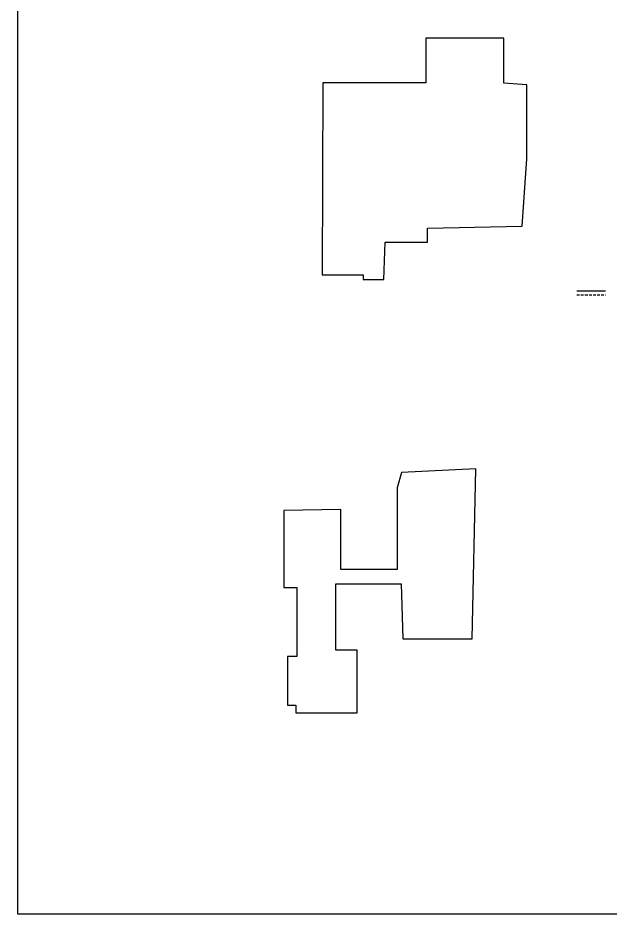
# Model space of a CAD drawing. Header units: inches. Extents: x 131 to 82119, y 71 to 16923.
# Drawn here: x 131.2 to 174.8, y 71.3 to 137.3 of the extents above; entities that cross this region are included whole.
import ezdxf

# ---------------------------------------------------------------- set-up
doc = ezdxf.new("R2010")
doc.units = ezdxf.units.IN
doc.header["$MEASUREMENT"] = 0
doc.linetypes.add('PISO', pattern=[0.3, 0.2, -0.1])
doc.layers.add('DUCTO-PARED O TECHO', color=7, linetype='Continuous', lineweight=25)
doc.layers.add('DUCTO-PISO', color=7, linetype='PISO', lineweight=25)

msp = doc.modelspace()

# ---------------------------------------------------------------- linework, layer by layer
msp.add_lwpolyline([(131.167, 184.019), (224.766, 184.019), (224.766, 71.283), (131.167, 71.283)], close=True)
at = {"layer": 'DUCTO-PARED O TECHO'}
msp.add_line((172.337, 117.199), (174.445, 117.199), dxfattribs=at)
for points in [[(153.567, 118.365), (156.595, 118.365), (156.595, 118.019), (158.11, 118.019), (158.23, 120.777), (161.339, 120.777), (161.339, 121.795), (168.306, 121.959), (168.656, 126.92), (168.656, 132.355), (166.958, 132.485), (166.958, 135.789), (161.22, 135.789), (161.22, 132.505), (153.621, 132.505)], [(150.753, 101.019), (150.753, 95.341), (151.714, 95.341), (151.714, 90.251), (151.023, 90.251), (151.023, 86.671), (151.641, 86.671), (151.641, 86.109), (156.166, 86.109), (156.166, 90.72), (154.58, 90.72), (154.58, 95.619), (159.406, 95.619), (159.526, 91.561), (164.623, 91.561), (164.891, 104.085), (159.431, 103.821), (159.099, 102.671), (159.099, 96.674), (154.946, 96.674), (154.946, 101.093)]]:
    msp.add_lwpolyline(points, close=True, dxfattribs=at)
at = {"layer": 'DUCTO-PISO'}
msp.add_line((172.337, 116.889), (174.445, 116.889), dxfattribs=at)

doc.saveas('drawing.dxf')
